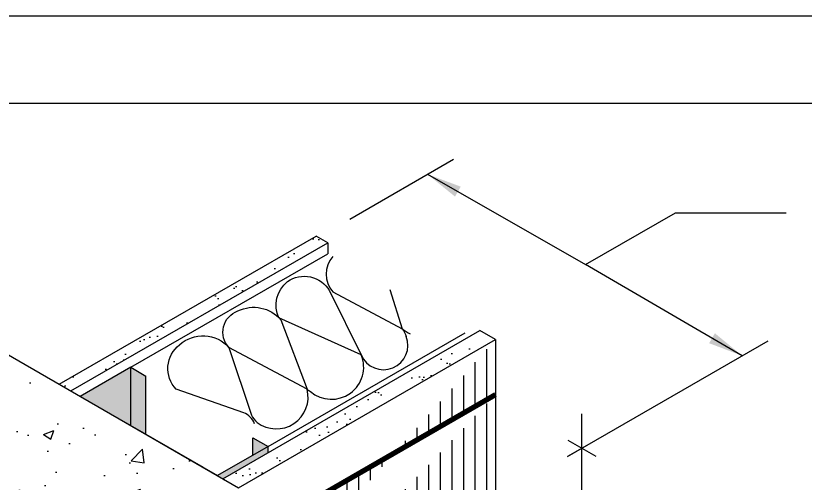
# Model space of a CAD drawing. Extents: x -43.4 to 51, y 0 to 66.
# Drawn here: x 15.09 to 28.65, y 57.96 to 66 of the extents above; entities that cross this region are included whole.
import ezdxf

# ---------------------------------------------------------------- set-up
doc = ezdxf.new("R2010")
doc.units = 0
doc.header["$LTSCALE"] = 1.5
doc.header["$MEASUREMENT"] = 0
doc.linetypes.add('DASHED', pattern=[0.75, 0.5, -0.25])
doc.layers.get('DEFPOINTS').update_dxf_attribs({"linetype": 'CONTINUOUS'})
for name, color, linetype in [('INSULATION', 40, 'CONTINUOUS'), ('STRUCTURE', 252, 'CONTINUOUS'), ('STRUCTURE_SHADING', 254, 'CONTINUOUS'), ('TEXT', 7, 'CONTINUOUS'), ('TYVEK', 160, 'DASHED'), ('W', 7, 'CONTINUOUS')]:
    doc.layers.add(name, color=color, linetype=linetype)
doc.styles.add('DETAILS', font='sanss___.ttf', dxfattribs={"height": 1})
doc.dimstyles.new('TYVEKDETAILS', dxfattribs={"dimscale": 6, "dimtxt": 1.5, "dimasz": 0.1, "dimexe": 0.75, "dimexo": 0.75, "dimgap": 0.75, "dimtad": 0, "dimtih": 1, "dimtoh": 1, "dimdec": 4, "dimzin": 0, "dimtxsty": 'DETAILS', "dimcen": 0.0625, "dimazin": 3, "dimtfac": 1, "dimtdec": 4, "dimtofl": 0, "dimtmove": 0, "dimatfit": 3, "dimtolj": 1, "dimtzin": 0})
pattern_1 = [(37.50000000000001, (108.8082533413069, 3.252082401967471), (-0.01574833952740204, 0.4817059422532897), [0, -0.38, 0, -0.425, 0, -0.40625]), (7.499999999999999, (108.8082533413069, 3.252082401967471), (0.4424441763169318, 0.7055365163074351), [0, -0.205, 0, -0.3425, 0, -0.13125]), (327.5, (108.5007533413069, 3.252082401967471), (0.7785354654378738, 0.001414763384241124), [0, -0.125, 0, -0.45, 0, -0.5875]), (317.5, (108.5007533413069, 3.252082401967471), (0.7515316511430733, 0.2194188912335623), [0, -0.0625, 0, -0.295, 0, -0.3375])]

msp = doc.modelspace()

# ---------------------------------------------------------------- hatches: boundary and pattern name
at = {"layer": 'STRUCTURE', "linetype": 'CONTINUOUS'}
h = msp.add_hatch(dxfattribs=at)
h.set_pattern_fill('AR-SAND', color=256, scale=0.25, style=0)
h.set_pattern_definition(pattern_1)
h.paths.add_polyline_path([(20.44894614003281, 62.09817989520274), (20.25036891069396, 62.21282851201648), (15.83809975202018, 59.66540372551915), (16.036676981359, 59.55075510870545)])
h = msp.add_hatch(dxfattribs=at)
h.set_pattern_fill('AR-SAND', color=256, scale=0.25, style=0)
h.set_pattern_definition(pattern_1)
h.paths.add_polyline_path([(23.3311506462184, 60.43413834769696), (23.06051770753536, 60.59038834769718), (18.64824854886156, 58.04296356119984), (18.91888148754455, 57.88671356119963)])
h = msp.add_hatch(dxfattribs=at)
h.set_pattern_fill('AR-CONC', color=256, scale=0.25, style=0)
h.set_pattern_definition([(49.99999999999999, (44.38397599919819, 3.252082401967471), (1.793150456501884, -0.1568803374564878), [0.1875, -2.0625]), (355, (44.38397599919819, 3.252082401967471), (-0.3468783340325, 1.88048033425003), [0.15, -1.65]), (100.4514, (44.53340519919819, 3.239009051967471), (1.446273454285054, 1.723598855152384), [0.1593504749999999, -1.752855279999999]), (46.18420000000001, (44.38397599919819, 3.752082401967471), (2.668102621564111, -0.4137975358225452), [0.28125, -3.09375]), (96.6356, (44.60631786169819, 3.717599134467471), (2.336656763871758, 2.435294677251104), [0.23902572, -2.6292825]), (351.1842, (44.38397599919819, 3.752082401967471), (2.336654862834068, 2.435296502313312), [0.225, -2.475]), (21, (44.63397599919819, 3.627082401967471), (1.492267630296154, -1.006547226663347), [0.1875, -2.0625]), (326.0000000000001, (44.63397599919819, 3.627082401967471), (0.6082883298039543, 1.812875112617133), [0.15, -1.65]), (71.4514, (44.75833158169819, 3.543203386967471), (2.100556571453725, 0.806326241774881), [0.159350475, -1.75285528]), (37.50000000000001, (44.38397599919819, 3.252082401967471), (0.03039963829322667, 0.8322346345782787), [0, -1.63, 0, -1.675, 0, -1.65625]), (7.499999999999999, (44.38397599919819, 3.252082401967471), (0.6576738436053715, 0.9860292797059006), [0, -0.955, 0, -1.5925, 0, -0.63125]), (327.5, (43.82647599919818, 3.252082401967471), (1.334556090431023, -0.0563871793359495), [0, -0.625, 0, -1.95, 0, -2.5875]), (317.5, (43.57647599919818, 3.252082401967471), (1.457965423355966, 0.2502624558307941), [0, -0.8125, 0, -1.295, 0, -1.8375])])
h.paths.add_polyline_path([(18.9188814875442, 57.88671356119983), (14.73089119760769, 60.30465088245828), (10.6172705296316, 57.92965088245827), (14.80526081956812, 55.51171356119993)])
at = {"layer": 'STRUCTURE_SHADING', "linetype": 'CONTINUOUS'}
h = msp.add_hatch(color=256, dxfattribs=at)
h.paths.add_polyline_path([(17.32495937772753, 59.80696492036981), (17.0651517565922, 59.95696492036983), (17.0651517565922, 58.95696492036981), (17.32495937772753, 58.8069649203698)])
h.paths.add_polyline_path([(17.06515175659221, 59.95696492036979), (16.19912635280789, 59.45696492036975), (17.0651517565922, 58.95696492036979)])
h.paths.add_polyline_path([(19.42388029054078, 58.49077475605035), (19.42388029054079, 58.59515236634936), (18.5578548867564, 58.09515236634929), (18.64824854886155, 58.04296356119984)])
h.paths.add_polyline_path([(19.16407266940547, 58.74515236634935), (19.16407266940546, 58.44515236634935), (19.42388029054078, 58.59515236634937)])
at = {"layer": 'TYVEK', "linetype": 'CONTINUOUS'}
h = msp.add_hatch(dxfattribs=at)
h.set_pattern_fill('_USER', color=23, scale=0.2, angle=90, style=0, pattern_type=0)
h.set_pattern_definition([(90, (44.38397599919819, 3.252082401967471), (-0.2, 1.224646799147353e-17), [])])
edge = h.paths.add_edge_path(flags=16)
edge.add_arc((14.31877354264429, 49.12442487777759), 0.1236384612046949, 182.965864919179, 299.2642124522694)
edge.add_arc((14.28030941833302, 49.27366762638792), 0.27546905882074, 291.0409942473938, 368.9590057526106)
edge.add_arc((14.43370511722905, 49.31094947663417), 0.1188454220048168, 2.708658704971158, 117.2913412950203)
edge.add_arc((14.47726218394897, 49.15024539788901), 0.2837961659147596, 110.2118754469859, 186.5185032252841)
edge = h.paths.add_edge_path(flags=16)
edge.add_arc((14.31877354264429, 41.21401676204909), 0.1236384612046949, 182.965864919179, 299.2642124522694)
edge.add_arc((14.28030941833302, 41.36325951065942), 0.27546905882074, 291.0409942473938, 368.9590057526106)
edge.add_arc((14.43370511722905, 41.40054136090567), 0.1188454220048168, 2.708658704971158, 117.2913412950203)
edge.add_arc((14.47726218394897, 41.23983728216051), 0.2837961659147596, 110.2118754469859, 186.5185032252841)
edge = h.paths.add_edge_path(flags=16)
edge.add_arc((19.29145505428236, 51.9954038871161), 0.1236384612046967, 182.9658649191789, 299.2642124522687)
edge.add_arc((19.25299092997109, 52.14464663572643), 0.27546905882074, 291.0409942473938, 368.9590057526106)
edge.add_arc((19.40638662886712, 52.18192848597268), 0.118845422004815, 2.708658704971199, 117.2913412950211)
edge.add_arc((19.44994369558705, 52.02122440722752), 0.283796165914759, 110.2118754469855, 186.5185032252841)
edge = h.paths.add_edge_path(flags=16)
edge.add_ellipse((23.1715466002293, 54.87937366958943), major_axis=(0.1041545791609349, 0.09263469999518924), ratio=0.9031737347499496, start_angle=0, end_angle=360)
edge = h.paths.add_edge_path(flags=16)
edge.add_ellipse((22.94740819504328, 56.88975462821475), major_axis=(0.1041545791609344, 0.09263469999518878), ratio=0.9031737347499494, start_angle=0, end_angle=360)
edge = h.paths.add_edge_path(flags=16)
edge.add_spline(control_points=[(19.52543763612081, 55.78252342752165), (19.55775957467756, 55.80444297474824), (19.61163134673414, 55.84097682465026), (19.6244386542285, 55.72181135540778), (19.56533655807695, 55.69551216773663), (19.52543763612081, 55.67775798802513)], knot_values=[0, 0, 0, 0, 0.2131037953859143, 0.3551853509425856, 0.6503918016511808, 0.6503918016511808, 0.6503918016511808, 0.6503918016511808], degree=3, periodic=0)
edge = h.paths.add_edge_path(flags=16)
edge.add_line((19.52543763612081, 55.78252342752165), (19.52543763612081, 55.5729925485286))
edge = h.paths.add_edge_path(flags=16)
edge.add_ellipse((19.56529780905927, 55.70742149822076), major_axis=(0.104154579160883, 0.09263469999524446), ratio=0.9031737347499266, start_angle=0, end_angle=360)
edge = h.paths.add_edge_path(flags=0)
edge.add_line((19.52543763612081, 55.67775798802513), (19.6080407125755, 55.62451923787211))
edge = h.paths.add_edge_path()
edge.add_arc((19.66864036918291, 51.47775373907989), 5.114162854249783, 123.2836096896972, 182.122932416008)
edge.add_arc((7.892185721075174, 52.18524653967433), 6.725876666030012, 292.5529671337997, 352.33639765877524, ccw=False)
edge.add_line((23.33115064621802, 59.48793652219985), (16.86207115355615, 55.75301173570238))
edge.add_line((23.331150646218, 60.43413834769673), (23.331150646218, 53.28301505821312))
edge.add_line((23.33627449233016, 53.28597331214526), (17.76192594324335, 50.06762167677324))
edge.add_line((17.7568020971312, 50.07057993070528), (16.83652941042443, 48.47838696768311))
edge.add_line((16.83652941042443, 48.47838696768311), (16.83652941042443, 40.3474741882156))
edge.add_line((16.83652941042443, 40.34747418821544), (10.47181063377591, 36.67280208920111))
edge.add_line((10.47181063377591, 45.97372883170466), (10.47181063377591, 36.6728020892009))

# ---------------------------------------------------------------- linework, layer by layer
at = {"layer": 'DEFPOINTS'}
msp.add_line((-1.06581410364015e-14, 66.00000000000001), (51, 66.00000000000001), dxfattribs=at)
at = {"layer": 'INSULATION'}
for points in [[(17.0651517565922, 59.95696492036981), (20.4489461400328, 61.91059951853155)], [(19.42388029054079, 58.59515236634934), (22.80767467398139, 60.54878696451107)]]:
    msp.add_lwpolyline(points, dxfattribs=at)
for points in [[(20.53762379355842, 61.85940145139742, 0.3833297163070835), (20.5376313256219, 61.25332007619262), (21.72779373171832, 60.61784450264631, -0.09271651603963564), (21.79427835263456, 60.48898659181076)], [(20.1529038351118, 59.54133857227563, 0.7898633070215334), (21.02460367657784, 60.1718526904894), (19.61198027559103, 60.80783128775492, -0.3448708299361887), (19.7569237047858, 61.43055650869764, -0.4411467991369581), (20.48049586937767, 61.27214659330725), (21.02460367657784, 60.1718526904894, 0.9961434380319089), (21.79427835263456, 60.48898659181076)], [(21.51509703979165, 61.29505700955901), (21.72779373171832, 60.61784450264631, 0.05570116676894336), (21.86671174663089, 60.530806031333)], [(19.23489674761239, 59.0113269331885, 0.7105740999721832), (20.09521406089229, 59.57934593804853), (18.75149430639155, 60.2982376370519, -0.536747544171772), (18.90532462071794, 60.92554294303424, -0.3427013915770983), (19.64563033408629, 60.77419909467009), (20.09521406089229, 59.57934593804853, 0.02638599692185846), (20.1529038351118, 59.54133857227563)], [(19.19400102105768, 58.98771577445339, 0.1889720325962667), (19.00627479620342, 59.17668421038901), (17.84534040066267, 59.58026644533586, -0.4440705377667843), (17.90574111953302, 60.34563661872514, -0.4190233518637329), (18.75149430639155, 60.2982376370519), (19.13880196466701, 59.13695033984155, 0.09363444631589295), (19.23489674761239, 59.0113269331885)]]:
    msp.add_lwpolyline(points, format="xyb", dxfattribs=at)
at = {"layer": 'STRUCTURE'}
for p, q in [((15.83809975202014, 59.66540372551914), (20.25036891069396, 62.21282851201647)), ((16.03667698135898, 59.55075510870542), (20.44894614003284, 62.09817989520275)), ((18.64824854886154, 58.04296356119983), (23.06051770753539, 60.5903883476972)), ((23.3311506462184, 60.43413834769696), (23.06051770753536, 60.59038834769717)), ((18.91888148754455, 57.8867135611996), (23.3311506462184, 60.43413834769696)), ((23.331150646218, 60.43413834769673), (23.331150646218, 53.28301505821312)), ((17.06515175659221, 59.9569649203698), (16.19912635280788, 59.45696492036975)), ((19.42388029054079, 58.59515236634937), (18.55785488675635, 58.09515236634927))]:
    msp.add_line(p, q, dxfattribs=at)
at = {"layer": 'STRUCTURE', "linetype": 'CONTINUOUS'}
for p, q in [((20.44894614003278, 62.09817989520278), (20.25036891069396, 62.21282851201647)), ((20.4489461400328, 62.09817989520278), (20.4489461400328, 61.91059951853154)), ((14.73089119760769, 60.30465088245828), (18.91888148754419, 57.88671356119983)), ((17.0651517565922, 59.95696492036981), (17.32495937772753, 59.80696492036981)), ((17.0651517565922, 58.95696492036987), (17.06515175659221, 59.9569649203698)), ((17.32495937772753, 58.80696492036989), (17.32495937772753, 59.80696492036981)), ((16.86207115355615, 55.75301173570238), (23.33115064621801, 59.48793652219995)), ((16.44912635280764, 59.31262735307241), (18.30785488675657, 58.23948993364666)), ((19.16407266940545, 58.74515236634937), (19.42388029054079, 58.59515236634937)), ((19.16407266940546, 58.44515236634934), (19.16407266940546, 58.74515236634935)), ((19.42388029054078, 58.49077475605036), (19.42388029054079, 58.59515236634937))]:
    msp.add_line(p, q, dxfattribs=at)
at = {"layer": 'STRUCTURE_SHADING', "linetype": 'CONTINUOUS'}
msp.add_line((16.19912635280788, 59.45696492036975), (18.55785488675639, 58.09515236634929), dxfattribs=at)
at = {"layer": 'TEXT'}
for p, q in [((20.83154701360456, 62.50641087982885), (22.60937499999997, 63.5328403463471)), ((24.87762920175029, 61.72214667081694), (26.42459637618716, 62.61528858540558)), ((26.42459637618716, 62.61528858540558), (28.32209085966442, 62.61528858540558)), ((24.56580928850792, 58.42348938451513), (28.01241987405091, 60.41339093387016)), ((24.81419511936393, 55.15232004248706), (24.81419511936393, 59.15970371721466)), ((24.57508540232531, 58.42884495132464), (25.05330483640254, 58.70494507032083)), ((24.57508540232531, 58.70494507032083), (25.05330483640254, 58.42884495132463))]:
    msp.add_line(p, q, dxfattribs=at)
at = {"layer": 'TYVEK', "color": 23, "const_width": 0.09}
msp.add_lwpolyline([(23.33115064621802, 59.48793652219985), (16.86207115355615, 55.75301173570238)], dxfattribs=at)
at = {"layer": 'W'}
msp.add_lwpolyline([(1.499999999999984, 64.50000000000001), (49.5, 64.50000000000001), (49.5, 1.5), (1.499999999999984, 1.5)], close=True, dxfattribs=at)

# ---------------------------------------------------------------- leaders
at = {"layer": 'TEXT'}
for points, override in [([(22.16338236656469, 63.27534637937664), (24.87762920175029, 61.72214667081693)], {"dimgap": 0.75, "dimtad": 0, "dimfxl": 3}), ([(27.56785001127687, 60.15507552987542), (24.87762920175029, 61.72214667081693)], {"dimfxl": 3})]:
    msp.add_leader(points, dimstyle='TYVEKDETAILS', override=override, dxfattribs=at)

doc.saveas('drawing.dxf')
